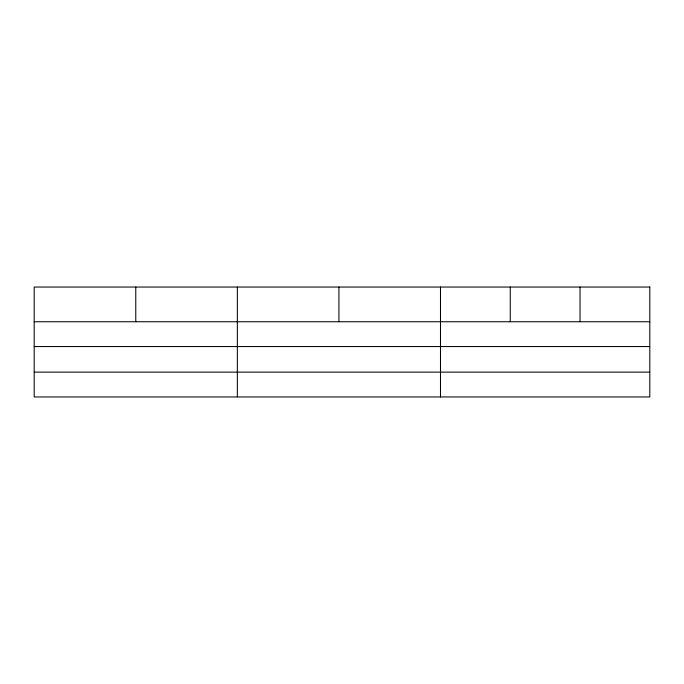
<?xml version="1.0" encoding="UTF-8"?>
<svg xmlns="http://www.w3.org/2000/svg" width="684" height="684" viewBox="0 0 684 684"><rect width="100%" height="100%" fill="white"/><g stroke="black" fill="none" stroke-linecap="round" stroke-linejoin="round"><path stroke-width="1.03" d="M34.2 321.745L649.8 321.745M34.2 346.557L649.8 346.557M34.2 372.13L649.8 372.13M580.032 287.049L580.032 321.745M510.264 287.049L510.264 321.745M440.496 287.049L440.496 396.951M338.922 287.049L338.922 321.745M237.348 287.049L237.348 396.951M135.774 287.049L135.774 321.745M649.8 287.049L34.2 287.049L34.2 396.951L649.8 396.951L649.8 287.049"/></g></svg>
